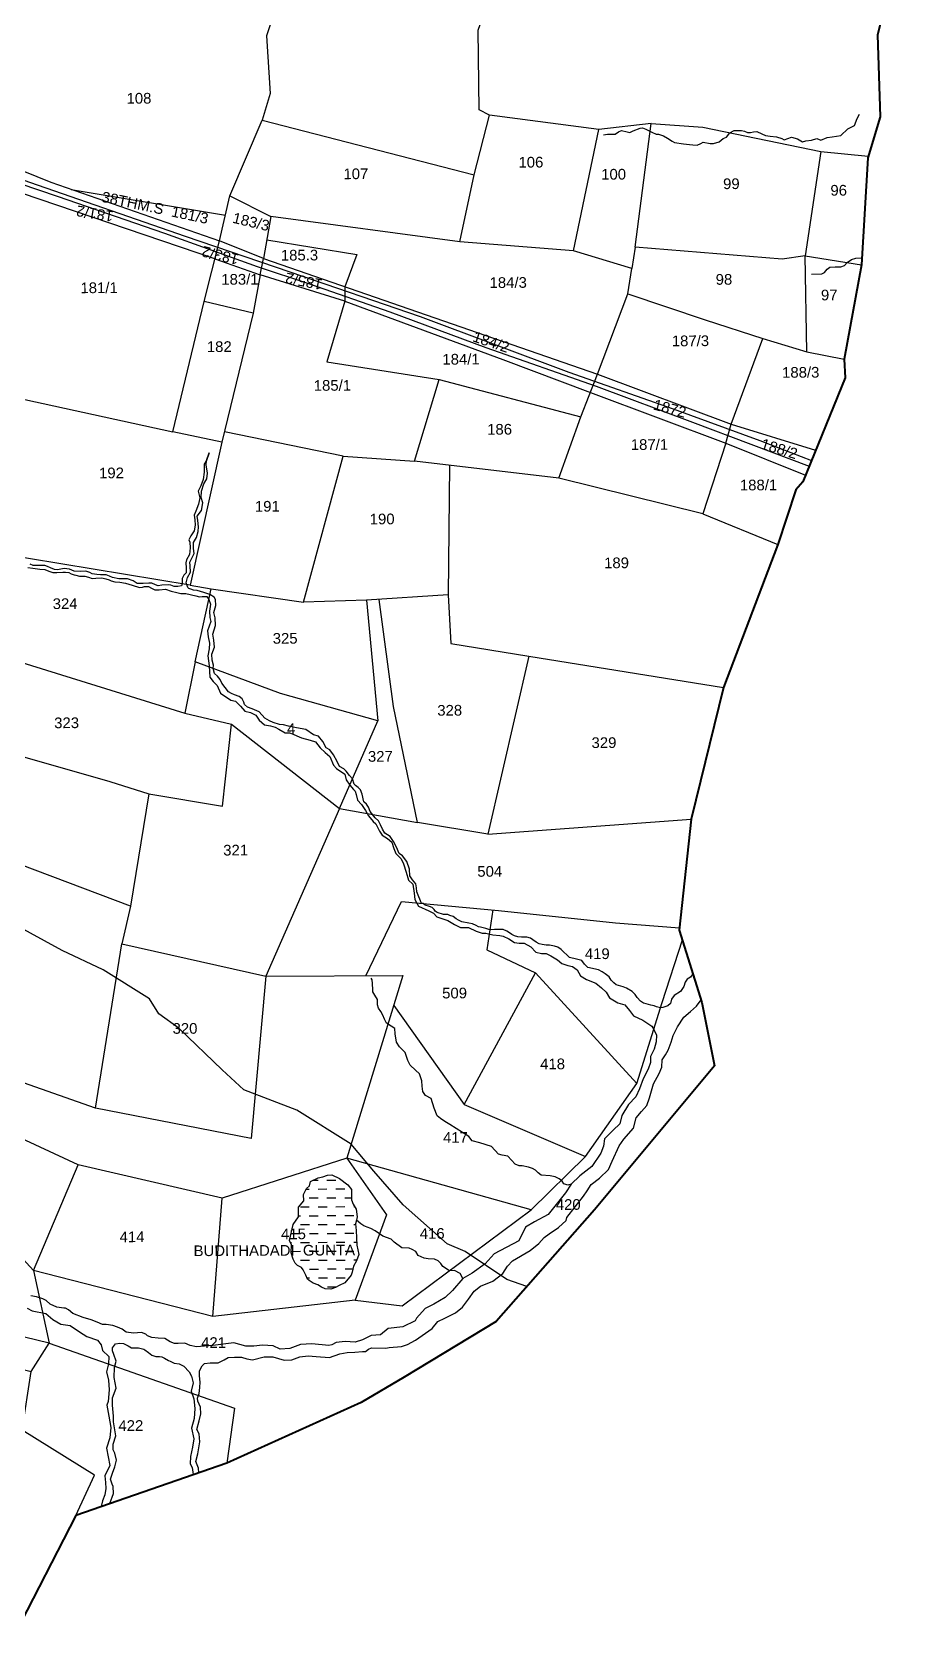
# Model space of a CAD drawing. Header units: inches. Extents: x 304037 to 460575, y 1453943 to 1639883.
# Drawn here: x 333541 to 334513, y 1601988 to 1603785 of the extents above; entities that cross this region are included whole.
import ezdxf

# ---------------------------------------------------------------- set-up
doc = ezdxf.new("R2010")
doc.units = ezdxf.units.IN
doc.header["$MEASUREMENT"] = 0
doc.linetypes.add('ACAD_ISO07W100', pattern=[3, 0, -3])
doc.linetypes.add('BORDER', pattern=[1.75, 0.5, -0.25, 0.5, -0.25, 0, -0.25])
for name, color, linetype, lineweight in [('FOOTPATH', 150, 'ACAD_ISO07W100', 30), ('ROAD', 1, 'Continuous', 25), ('VILL_BOUNDARY', 6, 'BORDER', 30)]:
    doc.layers.add(name, color=color, linetype=linetype, lineweight=lineweight)
for name, color, linetype in [('NALA', 4, 'Continuous'), ('SURVEY_BND', 7, 'Continuous'), ('SURVEY_NO', 7, 'Continuous'), ('WATER_BODY', 4, 'Continuous')]:
    doc.layers.add(name, color=color, linetype=linetype)
doc.styles.get("Standard").update_dxf_attribs({"font": 'arial.ttf'})

# ---------------------------------------------------------------- blocks, each defined once
blk = doc.blocks.new('THOPUGUNTA')
at = {"layer": 'WATER_BODY', "linetype": 'ByBlock'}
h = blk.add_hatch(dxfattribs=at)
h.set_pattern_fill('DASH', color=256, scale=79.792965, angle=0.2876, style=0)
h.set_pattern_definition([(0.28763, (-6809.83, -2208.019), (9.923925, 10.024065), [9.97412, -9.97412])])
h.paths.add_polyline_path([(-4367.6, -1369.7), (-4371.1, -1364.2), (-4372.8, -1359.1), (-4372.7, -1347.7), (-4377, -1342.3), (-4386.4, -1335.4), (-4394.9, -1331.3), (-4399.8, -1331.5), (-4404.9, -1333.4), (-4410.1, -1334.6), (-4418.9, -1338.5), (-4419.9, -1343.4), (-4423.1, -1346.6), (-4426.7, -1353.2), (-4426.3, -1360.4), (-4432.1, -1367.6), (-4432.1, -1372.5), (-4432.2, -1378.2), (-4438.2, -1387), (-4442.3, -1404.9), (-4440.2, -1409.7), (-4440.5, -1418.8), (-4438.4, -1425.7), (-4435.9, -1430.3), (-4433.2, -1433), (-4429, -1435.1), (-4427, -1437.6), (-4424, -1443.9), (-4422.2, -1448.4), (-4420.2, -1449.8), (-4415.8, -1452.6), (-4410.4, -1454.6), (-4406.5, -1457.1), (-4402.2, -1458.9), (-4396, -1459.6), (-4390.9, -1457.7), (-4386.6, -1455.4), (-4380.3, -1452.5), (-4373.2, -1443.8), (-4372.2, -1440.5), (-4370.7, -1433.8), (-4367.1, -1427.6), (-4364.4, -1420.6), (-4366.8, -1410.1), (-4367.1, -1402), (-4367.7, -1393.6), (-4368.5, -1386.2), (-4367.1, -1382), (-4366.6, -1378.2)])
h.paths.add_polyline_path([(-4552.9, -1425.7), (-4352.4, -1424.7), (-4352.5, -1406.3), (-4553, -1407.4)], flags=9)
h.paths.add_polyline_path([(-4454.8, -1406.8), (-4422.2, -1406.6), (-4422.3, -1388.4), (-4454.9, -1388.5)], flags=9)
at = {"layer": 'FOOTPATH', "linetype": 'ByBlock'}
blk.add_lwpolyline([(-4176.1, -1456.6), (-4198.6, -1448.5), (-4245.3, -1417.3), (-4265.5, -1408.5), (-4314.9, -1364.9), (-4347.7, -1327), (-4373.2, -1296.9), (-4434.2, -1258.8), (-4493.6, -1236), (-4517.8, -1213.4), (-4566, -1167), (-4589.1, -1150.7), (-4599.5, -1133.6), (-4651.2, -1101.4), (-4697.2, -1079.5), (-4752.6, -1049.1)], dxfattribs=at)
at = {"layer": 'NALA', "linetype": 'ByBlock'}
for points in [[(-4090.1, -164.7), (-4085.8, -163.8), (-4077.3, -163.6), (-4073.4, -161.1), (-4070.1, -159.8), (-4063.8, -161.3), (-4060.6, -161.8), (-4056.8, -160), (-4049, -157), (-4046.4, -156.6), (-4042.6, -158), (-4035.9, -161.6), (-4031.3, -163.8), (-4028.7, -163.8), (-4022.9, -165.8), (-4018.3, -168.1), (-4013.1, -171.6), (-4010.6, -173), (-4000.5, -174.6), (-3993.9, -175.4), (-3990, -175.9), (-3985, -176.1), (-3980.9, -174.1), (-3978.6, -172.9), (-3970.6, -174.3), (-3966.8, -174.3), (-3960.6, -172.5), (-3956.1, -168.7), (-3952.2, -167.1), (-3948.5, -162.2), (-3943.6, -159.7), (-3935.6, -159.7), (-3932, -160.4), (-3928.7, -161.7), (-3925.2, -161.7), (-3922, -161.1), (-3918.1, -160.8), (-3912.5, -163.2), (-3908.4, -165.1), (-3903.3, -166.1), (-3903.3, -166.1), (-3896.2, -166.8), (-3890.2, -168.7), (-3887.7, -170), (-3879.5, -167.1), (-3872.5, -169.1), (-3867.1, -172.2), (-3863.3, -171.3), (-3857, -170.5), (-3850.9, -168.5), (-3846.5, -170.5), (-3839.3, -167.4), (-3833.9, -166.9), (-3824, -165.3), (-3816.3, -157.6), (-3808.8, -154), (-3805.7, -146.1), (-3803.1, -141.2)], [(-3856.8, -320.8), (-3845.2, -320.3), (-3842.3, -318.9), (-3839.4, -315.2), (-3836.3, -312.8), (-3830.4, -312.7), (-3824.1, -312.4), (-3819.8, -311), (-3816.8, -307.7), (-3812.2, -304.5), (-3807.3, -302.9), (-3800.3, -302.5)], [(-3989.9, -1105.6), (-3992.6, -1109.3), (-3996.5, -1111.6), (-3998.5, -1114.9), (-4000.1, -1119.8), (-4003.8, -1125.3), (-4010.9, -1129.8), (-4014, -1134), (-4015.2, -1138.8), (-4018.1, -1141.7), (-4023.7, -1143.6), (-4026.2, -1143.7), (-4030.7, -1142.8), (-4033.4, -1141.7), (-4037.1, -1140.7), (-4042.4, -1139.4), (-4045.3, -1138.4), (-4048.7, -1136.4), (-4052.3, -1132.1), (-4054.6, -1128.8), (-4057.9, -1125.4), (-4064.2, -1121.9), (-4068.1, -1120.3), (-4075.9, -1118), (-4078.4, -1115.9), (-4081.6, -1112.7), (-4083.9, -1109), (-4088.3, -1105.5), (-4091.7, -1103.3), (-4095.8, -1101.3), (-4107.6, -1098.5), (-4111.5, -1094.7), (-4114.4, -1090.7), (-4121.9, -1088.8), (-4126.8, -1087.8), (-4128.4, -1087.2), (-4137.5, -1078.2), (-4141.3, -1075.9), (-4145.1, -1074.5), (-4150.8, -1073.7), (-4154.4, -1073.6), (-4159, -1072.9), (-4162.2, -1072.1), (-4165.6, -1070.1), (-4169.4, -1067.6), (-4172, -1065.8), (-4176, -1064.7), (-4182.1, -1064.7), (-4186.2, -1064.3), (-4189.9, -1063.2), (-4192.9, -1061.6), (-4195.6, -1059.7), (-4198.5, -1057.7), (-4202.9, -1056.1), (-4207.7, -1056.1), (-4212.6, -1056.1), (-4217.7, -1056.3), (-4222.3, -1054.9), (-4228.1, -1053.4), (-4230.5, -1053.1), (-4233, -1051.4), (-4237.1, -1049.5), (-4241.2, -1048.7), (-4249.1, -1047.2), (-4253, -1045.6), (-4255.3, -1043.9), (-4258.7, -1041.4), (-4262.5, -1040.1), (-4264.8, -1039), (-4269.8, -1039.3), (-4276.7, -1036.9), (-4278.9, -1035.4), (-4280.1, -1033.4), (-4282.3, -1031.2), (-4285.5, -1030), (-4290.1, -1028.7), (-4292.3, -1026.9), (-4294.3, -1026.7), (-4295.4, -1023.8), (-4298.1, -1017.6), (-4299.6, -1013.8), (-4299.8, -1009.2), (-4300.6, -1004.7), (-4304.6, -1000.2), (-4307.3, -995.6), (-4307.9, -988.3), (-4310.6, -979.6), (-4315.5, -973.4), (-4319.2, -970.7), (-4322.2, -963.7), (-4325.8, -957.3), (-4329.4, -951.8), (-4335.5, -948), (-4338.1, -943.3), (-4340.3, -938.6), (-4342.6, -934), (-4346.4, -930.7), (-4352, -923.5), (-4353.8, -918.6), (-4356, -915.2), (-4358.9, -912.7), (-4360.7, -904.2), (-4362.8, -899.3), (-4365.5, -896.7), (-4368.3, -894.3), (-4370, -892.8), (-4371.9, -887.1), (-4375.1, -883.4), (-4378.7, -878.5), (-4381.4, -875.6), (-4386.4, -873), (-4388.9, -867.6), (-4392.9, -860), (-4397.1, -854.4), (-4401.4, -852.1), (-4404.9, -844.9), (-4410, -839.1), (-4415.3, -837.6), (-4423.9, -831.6), (-4434.5, -829.7), (-4443.6, -827.8), (-4449.3, -826.3), (-4453.7, -826), (-4460.6, -823.6), (-4465, -821.8), (-4470, -819), (-4476.4, -811.8), (-4484.3, -808.5), (-4489.6, -806.5), (-4492.7, -803.6), (-4493.8, -800.9), (-4495.6, -797.2), (-4499, -794.5), (-4503.9, -792.7), (-4507.6, -791.1), (-4510.9, -789.2), (-4518.4, -779.5), (-4520, -775.4), (-4523.2, -771.7), (-4526.5, -768.8), (-4528.2, -763.1), (-4527.5, -759.4), (-4529, -753.9), (-4529.5, -747.2), (-4526.6, -739.2), (-4527.2, -731.3), (-4528.3, -724.6), (-4525.5, -714.8), (-4525.6, -706.5), (-4527.1, -700.4), (-4525.2, -692.5), (-4525.3, -685.8), (-4526.8, -683.1), (-4531.6, -680.1), (-4538.6, -678), (-4542.3, -677), (-4546.1, -675.6), (-4550.1, -675.4), (-4553.2, -674.3), (-4555.3, -673.5), (-4556.5, -672.3), (-4558.4, -667.1), (-4556.8, -661.2), (-4553.4, -655.2), (-4554, -648), (-4554.1, -644), (-4549.2, -634.1), (-4550.2, -628.4), (-4550.2, -622), (-4546.9, -616.1), (-4544.7, -609.5), (-4544.6, -604.2), (-4545.1, -597.1), (-4546.1, -592.2), (-4541.3, -585.8), (-4539.7, -577.4), (-4541.4, -571.4), (-4541, -564.2), (-4538.4, -556), (-4535.3, -550.3), (-4534.4, -544.2), (-4535.8, -534.8), (-4535.5, -529.9), (-4532.6, -521.1), (-4535.5, -529.9), (-4538.3, -534.1), (-4538, -543.1), (-4539.4, -551), (-4541.7, -558.3), (-4544.7, -564.2), (-4543.1, -571.8), (-4544.4, -578.8), (-4547.4, -586.7), (-4549.5, -591.2), (-4548.7, -596.5), (-4548.3, -602.4), (-4549.3, -608.9), (-4552.9, -614.5), (-4555.5, -618.9), (-4554.2, -621.4), (-4553.8, -627.7), (-4554.6, -635.4), (-4558, -641.4), (-4558.7, -644.5), (-4558.3, -650.3), (-4558.2, -655.8), (-4561, -658.5), (-4562.7, -662.1), (-4562.8, -668.1), (-4563.6, -670.3), (-4567.5, -671.1), (-4571.6, -671.2), (-4575.6, -669.7), (-4578.3, -669.4), (-4585.7, -669.7), (-4589.6, -670.5), (-4592.7, -669.4), (-4597, -667.6), (-4600.2, -667.3), (-4606.4, -667.9), (-4609.8, -668), (-4613.3, -667.8), (-4617.8, -664.8), (-4624, -662.5), (-4629.6, -662.5), (-4633.8, -662.5), (-4641.1, -661.1), (-4644.4, -659.8), (-4648.1, -658.2), (-4654.3, -658), (-4658.6, -657.9), (-4663.8, -657), (-4666.5, -655.4), (-4671, -654), (-4677.2, -654.5), (-4684.1, -653.9), (-4689.2, -651.9), (-4695.1, -651), (-4702.6, -652.7), (-4706.1, -652.2), (-4710.4, -650.4), (-4713.8, -648.8), (-4717, -647.8), (-4720.8, -647.8), (-4725.3, -647.8), (-4729.8, -647.7), (-4733.1, -646.1)], [(-4735.9, -649.9), (-4730.3, -650.5), (-4722.4, -651.7), (-4717, -652.2), (-4714.3, -653.3), (-4711.2, -654.4), (-4707.9, -655.4), (-4703.5, -655.5), (-4696.5, -655), (-4693.6, -655), (-4690, -655.7), (-4687.4, -656.9), (-4684, -658.1), (-4682.1, -658.5), (-4678.1, -659.5), (-4673.3, -659.5), (-4671.8, -659.5), (-4668, -660.6), (-4663.7, -662.1), (-4659.7, -662), (-4653, -661.5), (-4648.4, -662.7), (-4644.7, -663.8), (-4642.3, -665), (-4638.4, -665.8), (-4632.6, -666.2), (-4626.3, -667.5), (-4619, -669.9), (-4610.6, -672.3), (-4607.4, -671.8), (-4604.9, -671.1), (-4600.7, -671.2), (-4597.2, -673.1), (-4593.5, -675), (-4588.7, -674.9), (-4581.6, -674.2), (-4575.1, -676.3), (-4568.9, -678.1), (-4564.3, -678.9), (-4558.5, -678.9), (-4547.5, -681.7), (-4543.3, -682.7), (-4540.5, -682.5), (-4535.2, -682.4), (-4532.9, -685.8), (-4531, -691.2), (-4532.1, -698.9), (-4531.7, -705.9), (-4530.7, -710.4), (-4534.3, -720.9), (-4533.5, -727.6), (-4532.2, -734.7), (-4532.6, -741.1), (-4533.9, -749.1), (-4532.4, -760.2), (-4531.7, -772.9), (-4528, -777.7), (-4523.5, -782.3), (-4519.7, -790.7), (-4508.1, -798.6), (-4503.1, -799.8), (-4497.5, -805.5), (-4492.5, -811), (-4486.2, -812.4), (-4480, -815.4), (-4476.6, -821), (-4470.3, -826.5), (-4463.7, -827.6), (-4458.5, -829.1), (-4454.5, -831.4), (-4447.1, -835.2), (-4442.4, -835.4), (-4438.1, -836.7), (-4434.3, -838.6), (-4429.1, -840.8), (-4419.3, -843.6), (-4413.1, -845.3), (-4407.9, -852.1), (-4402.2, -857.4), (-4397.2, -861.9), (-4393.2, -871.5), (-4389.8, -875.2), (-4380.4, -881.7), (-4378.7, -888), (-4374.9, -894.1), (-4370.5, -898.9), (-4368.7, -900.8), (-4367.5, -904.4), (-4366, -910.7), (-4361.8, -915.7), (-4357.3, -922.4), (-4353.7, -928.5), (-4348.4, -934.8), (-4345.7, -937.4), (-4341.5, -945.6), (-4338.3, -950), (-4332.6, -953.8), (-4327.5, -957.9), (-4325.5, -965), (-4323.1, -970.8), (-4317.3, -976.6), (-4314.5, -982.4), (-4311.4, -991.6), (-4308.9, -1000.8), (-4303.9, -1005.2), (-4302.7, -1015.2), (-4301.9, -1022.3), (-4297.5, -1029.7), (-4286.1, -1034.9), (-4281, -1037.8), (-4277, -1041.8), (-4264.9, -1045.8), (-4257.2, -1050.4), (-4250.5, -1053.6), (-4241.5, -1053.7), (-4233.1, -1057.9), (-4226.3, -1060.1), (-4222, -1059.9), (-4214.2, -1062.1), (-4206.5, -1062.7), (-4202.7, -1063.5), (-4196.5, -1066.6), (-4189.9, -1070.7), (-4184.6, -1071.4), (-4179.1, -1071.4), (-4171.7, -1075.3), (-4166.2, -1081.2), (-4159.9, -1082.8), (-4154.4, -1082.7), (-4149.2, -1085.5), (-4141.9, -1089.9), (-4137, -1094), (-4130.1, -1096.4), (-4125.1, -1097.5), (-4119.6, -1101.1), (-4115.8, -1108), (-4109.4, -1112.1), (-4098.8, -1116.1), (-4092.4, -1121.4), (-4087.1, -1126.1), (-4083.5, -1132.6), (-4074, -1138.1), (-4066.3, -1140.4), (-4061, -1146.9), (-4056.4, -1152.9), (-4045.9, -1157.8), (-4036, -1164.2), (-4033.8, -1168), (-4030.8, -1174.3), (-4031, -1181.9), (-4033.5, -1190.2), (-4037.3, -1198.3), (-4037.6, -1205.2), (-4039.9, -1212.7), (-4045.6, -1223.5), (-4049.7, -1234.5), (-4053.9, -1243.6), (-4062, -1252.2), (-4069.6, -1264.5), (-4071.9, -1274), (-4079.4, -1281.2), (-4089.2, -1290.8), (-4090, -1299.1), (-4093.3, -1306.9), (-4103.2, -1321.7), (-4116.6, -1332.4), (-4126.4, -1341.7), (-4130.1, -1342.7), (-4134.8, -1341.1), (-4136.7, -1338.2), (-4139.7, -1335.8), (-4144.2, -1333.4), (-4150.1, -1332.3), (-4159.9, -1331.5), (-4163.6, -1328.9), (-4166.5, -1325.9), (-4169.8, -1324), (-4174.1, -1322.5), (-4181.3, -1321.2), (-4184.8, -1320.9), (-4189.3, -1319.1), (-4197.4, -1310.2), (-4203.9, -1309.2), (-4208, -1307.9), (-4215.7, -1299.4), (-4228.9, -1295.3), (-4237.5, -1292.9), (-4241.3, -1288.3), (-4262.5, -1274.8), (-4268.1, -1271.4), (-4273.1, -1267.8), (-4276.9, -1265.1), (-4280.2, -1256.4), (-4283.5, -1245.7), (-4289.8, -1242.1), (-4292.8, -1237.8), (-4293.7, -1231.7), (-4293.8, -1225.6), (-4296.5, -1217.8), (-4301, -1213.8), (-4307.2, -1208.1), (-4309.8, -1202.8), (-4312.7, -1194), (-4319, -1187.5), (-4322.3, -1182.3), (-4323.8, -1173), (-4324.4, -1167), (-4328.3, -1164.3), (-4333.5, -1160.9), (-4335.9, -1156.7), (-4337.7, -1151.9), (-4340, -1148.1), (-4342.5, -1144.3), (-4343.5, -1140.3), (-4343.7, -1134.6), (-4346.7, -1129.7), (-4348.9, -1125.9), (-4348.9, -1123.7), (-4349.1, -1116.4), (-4349.5, -1112.5), (-4350.8, -1110.4)], [(-4544, -1665.4), (-4544.5, -1660.2), (-4547.4, -1652.7), (-4545.3, -1644.1), (-4543, -1630.8), (-4543.8, -1621.8), (-4546.1, -1616.7), (-4543.8, -1607.1), (-4541.7, -1599.4), (-4542.2, -1591.7), (-4545.1, -1585), (-4545.5, -1581.6), (-4543.7, -1576.5), (-4542.9, -1569.8), (-4542.4, -1563.7), (-4543.4, -1556.8), (-4543.1, -1550.9), (-4540.4, -1545.4), (-4537.7, -1542.7), (-4531.2, -1542.1), (-4522.3, -1542), (-4515.6, -1538.6), (-4511.1, -1536.2), (-4504, -1535.7), (-4496, -1535.9), (-4490.3, -1537.5), (-4484, -1538.7), (-4470.8, -1535.2), (-4460.9, -1535.3), (-4448.4, -1538.9), (-4439.7, -1538.7), (-4430.7, -1535.4), (-4421.5, -1534.2), (-4412.3, -1534.9), (-4397.5, -1536), (-4386, -1532.1), (-4377.5, -1530.3), (-4369, -1530.1), (-4360.3, -1529.3), (-4357.1, -1529.3), (-4353.6, -1526.6), (-4350.4, -1525.4), (-4334.2, -1525.7), (-4330.5, -1525), (-4316.8, -1523.9), (-4309.9, -1521.4), (-4301.1, -1516.5), (-4282.5, -1503.5), (-4276.1, -1495.8), (-4268.2, -1492.1), (-4256.3, -1485.9), (-4248.4, -1479.7), (-4241.6, -1470.8), (-4235.3, -1461.6), (-4228.2, -1455.9), (-4214.2, -1450.5), (-4203.1, -1441.7), (-4198, -1433.6), (-4192.2, -1427.7), (-4172.5, -1416.2), (-4162.7, -1408.3), (-4156.8, -1401.4), (-4151.2, -1397.2), (-4140.6, -1390.4), (-4132.1, -1382.3), (-4131.4, -1379.1), (-4112.4, -1355.1), (-4108.4, -1349), (-4103.9, -1342.1), (-4094.6, -1334.8), (-4084.7, -1325), (-4080.3, -1315.9), (-4072.5, -1298.5), (-4067.5, -1291), (-4056.6, -1278.8), (-4053.4, -1267.3), (-4047.7, -1260), (-4041.5, -1253.3), (-4038.4, -1244.9), (-4033.9, -1228.9), (-4027.6, -1217.5), (-4024.6, -1210.3), (-4024.3, -1202.2), (-4020.6, -1196.4), (-4017.6, -1191.4), (-4014.3, -1182.4), (-4012.2, -1174.8), (-4007.3, -1165.1), (-3999.9, -1154.3), (-3992.4, -1147.8), (-3985.9, -1141.8), (-3980.8, -1134.7)], [(-4126.4, -1341.7), (-4132.8, -1351.4), (-4152.1, -1375.6), (-4167.4, -1383.7), (-4177.6, -1389.8), (-4185.2, -1405.1), (-4212.9, -1419.6), (-4222.9, -1430.9), (-4237.6, -1441.4), (-4248, -1447.3), (-4259.6, -1460.8), (-4267.9, -1468.9), (-4280.5, -1476.2), (-4290.2, -1481), (-4300, -1491.9), (-4301.2, -1494.8), (-4315.2, -1501.5), (-4331.7, -1503.7), (-4340.3, -1510.6), (-4350.6, -1511.3), (-4360.4, -1516.1), (-4368.6, -1519), (-4379.9, -1518.1), (-4389.9, -1519.3), (-4394.8, -1521.9), (-4398.4, -1522.8), (-4417.2, -1520.7), (-4430.1, -1521.6), (-4441.9, -1526.1), (-4452.8, -1526.9), (-4460.6, -1523.1), (-4472.7, -1522.4), (-4482.4, -1523.2), (-4491.2, -1523.3), (-4504.9, -1519.5), (-4528.4, -1522.5), (-4546.7, -1524.2), (-4553.6, -1522.6), (-4559.8, -1520.2), (-4567.3, -1520.4), (-4571.4, -1520.3), (-4576, -1518.4), (-4582, -1514.9), (-4589.7, -1514.4), (-4596.8, -1513.7), (-4601.7, -1511.9), (-4603.5, -1509.9), (-4608.2, -1508.1), (-4617.5, -1508.7), (-4625.7, -1507.8), (-4630.1, -1504.4), (-4635.3, -1501.9), (-4640.6, -1500.1), (-4648, -1499.1), (-4652.1, -1499), (-4658, -1496.5), (-4664.8, -1493.8), (-4673.9, -1491.3), (-4685.2, -1486.7), (-4690.1, -1482.6), (-4693.5, -1480.7), (-4695.4, -1480.6), (-4703.2, -1479.5), (-4710.9, -1476.2), (-4715.3, -1472.1), (-4719.1, -1470.2), (-4726.3, -1468), (-4732.5, -1467.1)], [(-4248, -1447.3), (-4250.9, -1442), (-4257.1, -1438.5), (-4262.7, -1438.7), (-4270.5, -1434), (-4272.5, -1430.8), (-4275.7, -1427.8), (-4279.6, -1425.9), (-4286.9, -1425.4), (-4291.3, -1424.8), (-4298.1, -1421.8), (-4300.5, -1417.2), (-4304.7, -1415.1), (-4308.1, -1413.4), (-4316.3, -1412.9), (-4325, -1406.8), (-4328.2, -1403.3), (-4337.7, -1400), (-4346.4, -1394.1), (-4351.3, -1391.4), (-4355.4, -1389.9), (-4359.1, -1388.2), (-4362.3, -1386.1), (-4367.1, -1382)], [(-4736.4, -1480.6), (-4731, -1483.7), (-4715.8, -1486.7), (-4707.7, -1493.3), (-4698.8, -1498.6), (-4688.5, -1500.3), (-4677.7, -1507.2), (-4669.5, -1512.5), (-4657.8, -1516.5), (-4653.6, -1522), (-4651.9, -1528.3), (-4644.9, -1535), (-4645.5, -1543.2), (-4647.6, -1552), (-4645.3, -1561.7), (-4644.6, -1572.4), (-4645.9, -1585.3), (-4647.1, -1589.7), (-4644.8, -1602), (-4642.7, -1614.7), (-4643.9, -1626.1), (-4647.5, -1637.9), (-4643.9, -1657.2), (-4649.3, -1668.7), (-4648.7, -1676.2), (-4648.3, -1683), (-4649.4, -1690.1), (-4651.9, -1696.9), (-4653.5, -1703.3)], [(-4643.9, -1700), (-4639.9, -1688.7), (-4640, -1680.7), (-4641.4, -1678.1), (-4643.1, -1672.6), (-4640.7, -1665.8), (-4638.3, -1658.6), (-4636.3, -1651.1), (-4638.1, -1643.4), (-4640.2, -1639.7), (-4640.2, -1633.4), (-4637.1, -1623.9), (-4639.7, -1608.2), (-4639.8, -1601.8), (-4640.9, -1589.5), (-4640.9, -1581.5), (-4636.9, -1570.5), (-4638.9, -1558.6), (-4638.6, -1547.2), (-4636.6, -1540.3), (-4639.5, -1532.7), (-4640.9, -1528.7), (-4640.8, -1525.1), (-4637.6, -1520.9), (-4632.5, -1520.1), (-4628.6, -1520.4), (-4623.4, -1523.1), (-4619.5, -1525.1), (-4615, -1525.2), (-4611.8, -1525.2), (-4605.9, -1526.7), (-4604.5, -1527.6), (-4600.5, -1530.5), (-4596.8, -1533.3), (-4592.2, -1535), (-4588, -1534.8), (-4585.6, -1535.2), (-4582.7, -1536.9), (-4578.2, -1539.4), (-4576, -1540.3), (-4571.7, -1542.4), (-4566.2, -1543.1), (-4560.9, -1545.7), (-4554.7, -1552.2), (-4552.4, -1557.1), (-4550.5, -1564.6), (-4552.6, -1573.7), (-4549.8, -1582.6), (-4548.4, -1593.2), (-4549.4, -1604.4), (-4552.1, -1615.3), (-4549.5, -1627.4), (-4551.2, -1636.5), (-4553.4, -1647.1), (-4553.6, -1655.5), (-4551.6, -1659.5), (-4550.2, -1667.5)]]:
    blk.add_lwpolyline(points, dxfattribs=at)
at = {"layer": 'ROAD', "linetype": 'ByBlock'}
for points in [[(-6259.3, 284.7), (-6183.6, 260.5), (-6084.7, 237.2), (-6004.6, 217.7), (-5872.6, 185.6), (-5750, 147.7), (-5638.2, 112.2), (-5519.8, 74.3), (-5440.8, 48.9), (-5271.1, -4.1), (-5098.9, -52.3), (-5083.9, -98.8), (-4950.7, -143.9), (-4827.8, -191.3), (-4702.9, -233.2), (-4582.7, -274.7), (-4478.6, -312.4), (-4420.1, -331.6), (-4330, -363.1), (-4222.3, -403.1), (-4098.5, -446.5), (-3990.5, -486.9), (-3859.5, -536.1)], [(-6282, 299.4), (-6180.3, 266.1), (-6078.8, 242.4), (-5973.1, 215.5), (-5880, 192), (-5785, 163.9), (-5682.3, 132.1), (-5604.5, 107.6), (-5508.4, 75.8), (-5412, 46.5), (-5261.8, -2.6), (-5084.8, -50.7), (-5071.1, -95.5), (-4993.6, -123.5), (-4818.7, -187.9), (-4734.2, -217.7), (-4559.4, -278.2), (-4442, -318.4), (-4296, -368.2), (-4129, -430.9), (-4012.1, -471.8), (-3914.7, -507.2), (-3856.9, -529.9)]]:
    blk.add_lwpolyline(points, dxfattribs=at)
at = {"layer": 'SURVEY_BND', "linetype": 'ByBlock'}
for points in [[(-4441.2, 27), (-4468.3, -53.6), (-4464.1, -118.2), (-4473.2, -148), (-4235.3, -209.3), (-4218.2, -142.6), (-4229.7, -136.3), (-4230.8, -47.2), (-4207, 20.9)], [(-4471.7, -303.4), (-4096.9, -433), (-4062.9, -342.9), (-4058.3, -314.5), (-4123.7, -294.7), (-4095.5, -158.6), (-4218.2, -142.6)], [(-4755.5, -199.5), (-4710.3, -217.8), (-4520.9, -283.3), (-4509.5, -232.8), (-4473.2, -148)], [(-4054.6, -290.4), (-4036.9, -151.9), (-4095.5, -158.6)], [(-4036.9, -151.9), (-3978.7, -155.9), (-3846.6, -183.3), (-3793.4, -188.5)], [(-3846.6, -183.3), (-3864.1, -300.2), (-3800.7, -310.3)], [(-4123.7, -294.7), (-4251.2, -284.6), (-4235.3, -209.3)], [(-4526, -303.6), (-4761.7, -223.6)], [(-4687.2, -225.8), (-4514.4, -254.7)], [(-4509.5, -232.8), (-4463.3, -256.3), (-4471.7, -303.4), (-4520.9, -283.3)], [(-4251.2, -284.6), (-4463.3, -256.3)], [(-4739.2, -461.6), (-4573.1, -497.9), (-4538, -351.6), (-4520.9, -283.3)], [(-4467.9, -282.2), (-4367, -298.7), (-4380.4, -335)], [(-4526, -303.6), (-4475.3, -321.5), (-4471.7, -303.4)], [(-3862.1, -407.9), (-3864.1, -300.2), (-3889.8, -303.9), (-4054.6, -290.4), (-4058.3, -314.5)], [(-4475.3, -321.5), (-4483.3, -364.7), (-4538, -351.6)], [(-4380.4, -335), (-4380.3, -351.3), (-4475.3, -321.5)], [(-4380.3, -351.3), (-4400.6, -419.2), (-4274.6, -438.9)], [(-4380.3, -351.3), (-4203.2, -416.5), (-4104.9, -453.6)], [(-4062.9, -342.9), (-3976.2, -371.9), (-3911.6, -393.1)], [(-4483.3, -364.7), (-4518.2, -509.3), (-4573.1, -497.9)], [(-3946.9, -488.9), (-3911.6, -393.1), (-3862.1, -407.9), (-3820.4, -416.1)], [(-4382.4, -525.1), (-4302.2, -530.6), (-4274.6, -438.9), (-4115.5, -480.9), (-4096.9, -433), (-3946.9, -488.9), (-3852.3, -518.4)], [(-4104.9, -453.6), (-3953, -510.4), (-3946.9, -488.9)], [(-3978.8, -589.6), (-4140.2, -549.5), (-4115.5, -480.9)], [(-4553.7, -669.6), (-4530.3, -673.9), (-4426.8, -688.7), (-4382.4, -525.1), (-4515.4, -497.8)], [(-4518.2, -509.3), (-4553.7, -669.6), (-4771.7, -633.9)], [(-3953, -510.4), (-3978.8, -589.6), (-3894.7, -624.2)], [(-3953, -510.4), (-3863.6, -546.4)], [(-4263.1, -535.2), (-4264.6, -680.7), (-4356.1, -686.6), (-4426.8, -688.7)], [(-4140.2, -549.5), (-4302.2, -530.6)], [(-4356.1, -686.6), (-4343.4, -821.8), (-4452.5, -791.4), (-4548.1, -755.7), (-4530.3, -673.9)], [(-4264.6, -680.7), (-4261.3, -735), (-4174.1, -749.5), (-3955.7, -784.4)], [(-4386.4, -920.4), (-4298.8, -935.8), (-4325.8, -805.8), (-4342, -685.7)], [(-5240.8, -1012.1), (-5052.2, -1024), (-5039, -898.5), (-4892.8, -923.9), (-4873.8, -821.3), (-4859.8, -720.3), (-4559.8, -813.2)], [(-4174.1, -749.5), (-4219.9, -948.9), (-4298.8, -935.8)], [(-4548.1, -755.7), (-4559.8, -813.2), (-4507.5, -825.7), (-4386.4, -920.4), (-4343.4, -821.8)], [(-4874.3, -824.1), (-4643.9, -889.9), (-4600.2, -903.7), (-4517.6, -917.8), (-4507.5, -825.7)], [(-4386.4, -920.4), (-4468.9, -1108.4), (-4315.2, -1107.6), (-4378, -1312.5), (-4517.8, -1357.5), (-4679.4, -1320.1), (-4813.3, -1257.8), (-4896.8, -1220.2), (-4895.4, -1257.1), (-5083.5, -1230.6), (-5266.5, -1207.9), (-5245.8, -1099.2), (-5240.8, -1012.1), (-5233.4, -873.1)], [(-4600.2, -903.7), (-4620.8, -1029.9), (-4744.5, -983.1), (-4892.8, -923.9), (-4935.9, -1157.9), (-5071, -1133.2), (-5226, -1103.9), (-5245.8, -1099.2), (-5376, -1071.4), (-5403.1, -1241.4), (-5266.5, -1207.9), (-5296.9, -1296.4), (-5534.1, -1371.2), (-5533.1, -1273.2), (-5403.1, -1241.4)], [(-4219.9, -948.9), (-3991.9, -932.2)], [(-4620.8, -1029.9), (-4630.4, -1072.1), (-4468.9, -1108.4), (-4485.4, -1290.6), (-4660, -1256.4), (-4630.4, -1072.1)], [(-4356.7, -1107.8), (-4316.8, -1024.7), (-4207.8, -1034.5), (-4076.9, -1048.3), (-4005, -1054.2)], [(-4214.3, -1033.9), (-4221.2, -1078.6), (-4166.5, -1104.5), (-4052.7, -1228.6), (-4024.3, -1137.7), (-4001.7, -1067.7)], [(-4325.5, -1141.4), (-4246.3, -1252.3), (-4166.5, -1104.5)], [(-4660, -1256.4), (-4862.2, -1185.4), (-4935.9, -1157.9)], [(-4246.3, -1252.3), (-4110.5, -1310.4), (-4052.7, -1228.6)], [(-4729.4, -1438.7), (-4895.4, -1257.1)], [(-4110.5, -1310.4), (-4171.1, -1370.3), (-4378, -1312.5), (-4333.6, -1376), (-4368.6, -1471.9), (-4315.9, -1478.3), (-4171.1, -1370.3)], [(-4528.2, -1490), (-4729.4, -1438.7), (-4679.4, -1320.1)], [(-4368.6, -1471.9), (-4528.2, -1490), (-4517.8, -1357.5)], [(-4682.1, -1713.3), (-4661, -1668), (-4742.1, -1617.7), (-4732, -1551.9), (-4712, -1519.9), (-5023, -1444.5), (-5116, -1458.5), (-4927.9, -1502.3), (-4732, -1551.9)], [(-4729.4, -1438.7), (-4712, -1519.9), (-4503.9, -1592.9), (-4512.7, -1654.5)]]:
    blk.add_lwpolyline(points, dxfattribs=at)
at = {"layer": 'VILL_BOUNDARY', "linetype": 'ByBlock', "lineweight": 40}
blk.add_lwpolyline([(-3758.9, 41.3), (-3782.9, -52.4), (-3780, -144.2), (-3793.9, -190.4), (-3800.7, -310.3), (-3820.4, -416.1), (-3819.2, -437.1), (-3866.7, -553.9), (-3874.6, -562.6), (-3894.7, -624.2), (-3955.7, -784.4), (-3991.9, -932.2), (-4005.2, -1056.5), (-3979.8, -1137.9), (-3965.6, -1208.8), (-4100.1, -1370.3), (-4210.4, -1495.6), (-4313.7, -1558.1), (-4362.1, -1586.7), (-4512.7, -1654.5), (-4682.1, -1713.3), (-4750.5, -1846.3)], dxfattribs=at)
at = {"layer": 'WATER_BODY', "linetype": 'ByBlock'}
blk.add_lwpolyline([(-4396, -1459.6), (-4402.2, -1458.9), (-4406.5, -1457.1), (-4410.4, -1454.6), (-4415.8, -1452.6), (-4420.2, -1449.8), (-4422.2, -1448.4), (-4424, -1443.9), (-4427, -1437.6), (-4429, -1435.1), (-4433.2, -1433), (-4435.9, -1430.3), (-4438.4, -1425.7), (-4440.5, -1418.8), (-4440.2, -1409.7), (-4442.3, -1404.9), (-4438.2, -1387), (-4432.2, -1378.2), (-4432.1, -1372.5), (-4432.1, -1367.6), (-4426.3, -1360.4), (-4426.7, -1353.2), (-4423.1, -1346.6), (-4419.9, -1343.4), (-4418.9, -1338.5), (-4410.1, -1334.6), (-4404.9, -1333.4), (-4399.8, -1331.5), (-4394.9, -1331.3), (-4386.4, -1335.4), (-4377, -1342.3), (-4372.7, -1347.7), (-4372.8, -1359.1), (-4371.1, -1364.2), (-4367.6, -1369.7), (-4366.6, -1378.2), (-4367.1, -1382), (-4368.5, -1386.2), (-4367.7, -1393.6), (-4367.1, -1402), (-4366.8, -1410.1), (-4364.4, -1420.6), (-4367.1, -1427.6), (-4370.7, -1433.8), (-4372.2, -1440.5), (-4373.2, -1443.8), (-4380.3, -1452.5), (-4386.6, -1455.4), (-4390.9, -1457.7), (-4396, -1459.6)], dxfattribs=at)
at = {"layer": 'SURVEY_NO', "linetype": 'ByBlock'}
for s, height, rotation, p in [('108', 11.97, 0.2876, (-4625.2, -129.6)), ('106', 11.97, 0.2876, (-4185.6, -201.3)), ('107', 11.97, 0.2876, (-4381.9, -214.3)), ('100', 11.97, 0.2876, (-4092.8, -214.8)), ('99', 11.97, 0.2876, (-3956.1, -225.4)), ('38THM.S  181/3', 11.969, 348.1669, (-4654, -239.6)), ('96', 11.97, 0.2876, (-3835.7, -232.7)), ('181/2', 11.97, 170.8337, (-4639.2, -250.4)), ('183/3', 11.97, 346.5926, (-4507.2, -263)), ('183/2', 11.97, 166.5305, (-4498.3, -298.9)), ('185.3', 11.97, 0.2876, (-4452.1, -305.6)), ('183/1', 11.97, 0.2876, (-4518.9, -332.7)), ('185/2', 11.97, 169.1546, (-4404.6, -326.9)), ('98', 11.97, 0.2876, (-3964.4, -332.7)), ('181/1', 11.97, 0.2876, (-4676.9, -342.2)), ('184/3', 11.97, 0.2876, (-4218, -336.3)), ('97', 11.97, 0.2876, (-3846.3, -350.2)), ('184/2', 11.97, 341.4345, (-4238, -395.9)), ('187/3', 11.97, 0.2876, (-4013.6, -401.7)), ('182', 11.97, 0.2876, (-4535.1, -408.2)), ('184/1', 11.97, 0.2876, (-4270.9, -422.3)), ('188/3', 11.97, 0.2876, (-3889.9, -437)), ('185/1', 11.97, 0.2876, (-4415.2, -451.7)), ('1872', 11.97, 344.9392, (-4035.3, -472.4)), ('186', 11.97, 0.2876, (-4220.7, -500.9)), ('187/1', 11.97, 0.2876, (-4059.6, -518)), ('188/2', 11.97, 342.9483, (-3914.8, -516.2)), ('192', 11.97, 0.2876, (-4656, -549.9)), ('188/1', 11.97, 0.2876, (-3937.2, -563.4)), ('191', 11.97, 0.2876, (-4481.2, -587.3)), ('190', 11.97, 0.2876, (-4352.4, -601.5)), ('189', 11.97, 0.2876, (-4089.5, -650.7)), ('324', 11.97, 0.2876, (-4708, -696.5)), ('325', 11.97, 0.2876, (-4461.2, -735.4)), ('328', 11.97, 0.2876, (-4276.6, -816.1)), ('323', 11.97, 0.2876, (-4706.3, -830.2)), ('4', 12, 0.2876, (-4445.1, -836.6)), ('329', 11.97, 0.2876, (-4103.6, -852.4)), ('327', 11.97, 0.2876, (-4354.4, -867.8)), ('321', 11.97, 0.2876, (-4516.7, -973)), ('504', 11.97, 0.2876, (-4231.7, -996.8)), ('419', 11.97, 0.2876, (-4111.1, -1089.2)), ('509', 11.97, 0.2876, (-4271.1, -1133.3)), ('320', 11.97, 0.2876, (-4573.5, -1173)), ('418', 11.97, 0.2876, (-4161.2, -1212.8)), ('417', 11.97, 0.2876, (-4270.1, -1295.3)), ('420', 11.97, 0.2876, (-4143.6, -1370.5)), ('414', 11.97, 0.2876, (-4632.9, -1406.8)), ('415', 11.97, 0.2876, (-4451.8, -1403.5)), ('416', 11.97, 0.2876, (-4296.2, -1403)), ('BUDITHADADI  GUNTA', 11.969, 0.2876, (-4549.9, -1422.4)), ('421', 11.97, 0.2876, (-4541.4, -1525.4)), ('422', 11.97, 0.2876, (-4634.2, -1618.5))]:
    blk.add_text(s, height=height, rotation=rotation, dxfattribs=at).set_placement(p)

msp = doc.modelspace()

# ---------------------------------------------------------------- block references
at = {"xscale": 0.9999447887420897, "yscale": 0.9999447887420843, "zscale": 0.9999447887420891, "rotation": 359.995489292994}
msp.add_blockref('THOPUGUNTA', (338271.8, 1603834.2), dxfattribs=at)

doc.saveas('drawing.dxf')
